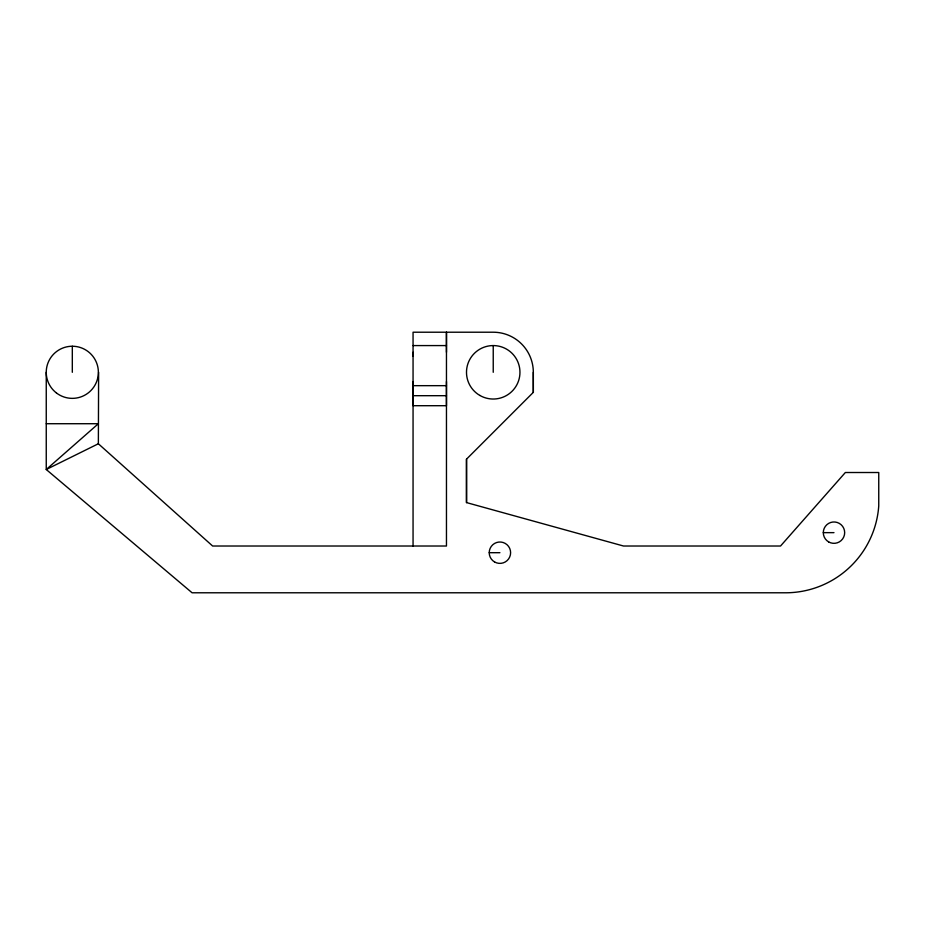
<?xml version="1.0" encoding="UTF-8"?>
<svg xmlns="http://www.w3.org/2000/svg" width="925" height="925" viewBox="0 0 925 925"><rect width="100%" height="100%" fill="white"/><g stroke="black" fill="none" stroke-linecap="round" stroke-linejoin="round"><path stroke-width="1.39" d="M413.059 381.539L413.059 405.705L446.463 405.705L446.463 381.539M413.059 356.391L413.059 352.263M446.463 352.252L446.463 332.214L446.463 546.016L212.623 546.016L98.362 443.757L98.617 372.301M46.25 372.301L46.25 469.507L192.088 592.786L786.551 592.786A93.494 93.494 0 0 0 878.75 505.929L878.75 472.513L845.346 472.513L780.538 546.016L623.519 546.016L466.512 502.587L466.512 459.158L533.332 392.339L533.32 372.301A40.087 40.087 0 0 0 493.233 332.214L413.059 332.214L413.059 546.016M98.362 443.757L46.25 469.507L98.362 423.719L46.25 423.719M413.059 345.58L446.463 345.58M413.059 385.667L446.463 385.667M413.059 395.692L446.463 395.692M823.296 532.65L833.98 532.65M489.221 552.699L499.916 552.699M533.32 372.301L533.332 392.339M493.233 345.58L493.233 372.301M466.512 459.158L466.512 502.587M72.312 346.251L72.312 372.301M56.448 392.975A26.05 26.05 0 0 0 98.142 375.7A26.05 26.05 0 0 0 62.333 348.228A26.05 26.05 0 0 0 56.448 392.975M479.867 395.449A26.721 26.721 0 0 0 519.954 372.301A26.721 26.721 0 0 0 479.867 349.153A26.721 26.721 0 0 0 479.867 395.449M494.574 561.961A10.695 10.695 0 0 0 510.612 552.699A10.695 10.695 0 0 0 494.574 543.438A10.695 10.695 0 0 0 494.574 561.961M828.638 541.911A10.695 10.695 0 0 0 844.675 532.65A10.695 10.695 0 0 0 828.638 523.4A10.695 10.695 0 0 0 828.638 541.911"/></g></svg>
